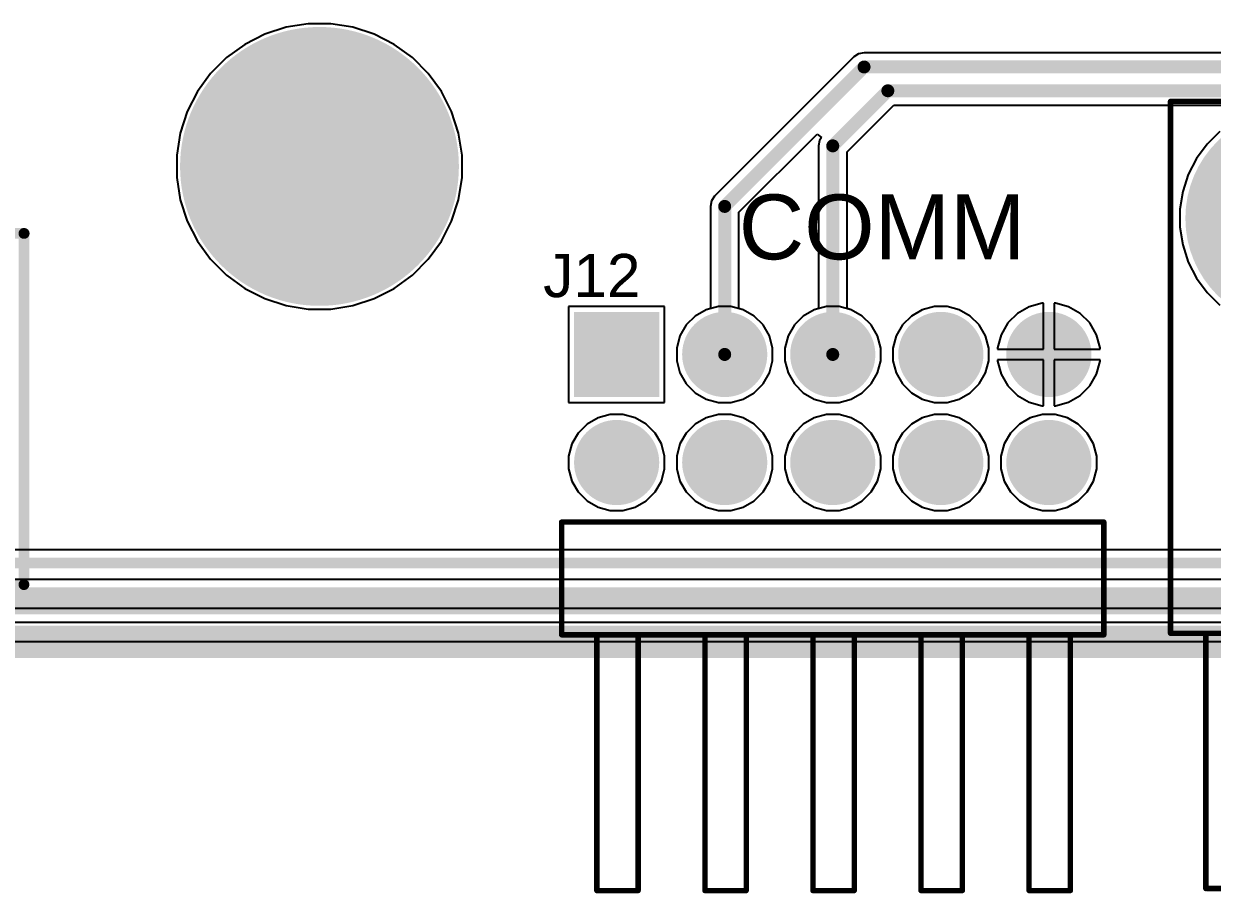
# Model space of a CAD drawing. Header units: millimetres. Extents: x -11 to 156, y -11 to 109.
# Drawn here: x 50.94 to 78.87, y -10.99 to 9.45 of the extents above; entities that cross this region are included whole.
import ezdxf

# ---------------------------------------------------------------- set-up
doc = ezdxf.new("R2010")
doc.units = ezdxf.units.MM
for name, color, linetype in [('BottomLayer', 5, 'Continuous'), ('BottomSolder', 6, 'Continuous'), ('Mechanical2', 216, 'Continuous'), ('MultiLayer', 9, 'Continuous'), ('PadHoleLayer', 156, 'Continuous'), ('TopLayer', 1, 'Continuous'), ('TopOverlay', 2, 'Continuous'), ('TopSolder', 216, 'Continuous')]:
    doc.layers.add(name, color=color, linetype=linetype)
doc.styles.add('Arial', font='', dxfattribs={"height": 0.2})
doc.styles.get('Arial').set_extended_font_data('Arial')

# ---------------------------------------------------------------- blocks, each defined once
blk = doc.blocks.new('HDR_2_5TH_______________78')
at = {"layer": 'BottomLayer'}
blk.add_hatch(color=5, dxfattribs=at).paths.add_polyline_path([(-6.03, 2.22), (-4.13, 2.22), (-4.13, 0.32), (-6.03, 0.32)])
h = blk.add_hatch(color=5, dxfattribs=at)
edge = h.paths.add_edge_path()
edge.add_arc((-2.54, 1.27), 0.95, 0, 360)
h = blk.add_hatch(color=5, dxfattribs=at)
edge = h.paths.add_edge_path()
edge.add_arc((0, 1.27), 0.95, 0, 360)
h = blk.add_hatch(color=5, dxfattribs=at)
edge = h.paths.add_edge_path()
edge.add_arc((2.54, 1.27), 0.95, 0, 360)
h = blk.add_hatch(color=5, dxfattribs=at)
edge = h.paths.add_edge_path()
edge.add_arc((5.08, 1.27), 0.95, 0, 360)
h = blk.add_hatch(color=5, dxfattribs=at)
edge = h.paths.add_edge_path()
edge.add_arc((-5.08, -1.27), 0.95, 0, 360)
h = blk.add_hatch(color=5, dxfattribs=at)
edge = h.paths.add_edge_path()
edge.add_arc((-2.54, -1.27), 0.95, 0, 360)
h = blk.add_hatch(color=5, dxfattribs=at)
edge = h.paths.add_edge_path()
edge.add_arc((0, -1.27), 0.95, 0, 360)
h = blk.add_hatch(color=5, dxfattribs=at)
edge = h.paths.add_edge_path()
edge.add_arc((2.54, -1.27), 0.95, 0, 360)
h = blk.add_hatch(color=5, dxfattribs=at)
edge = h.paths.add_edge_path()
edge.add_arc((5.08, -1.27), 0.95, 0, 360)
at = {"layer": 'BottomSolder'}
blk.add_hatch(color=6, dxfattribs=at).paths.add_polyline_path([(-6.081, 2.271), (-4.079, 2.271), (-4.079, 0.269), (-6.081, 0.269)])
h = blk.add_hatch(color=6, dxfattribs=at)
edge = h.paths.add_edge_path()
edge.add_arc((-2.54, 1.27), 1.001, 0, 360)
h = blk.add_hatch(color=6, dxfattribs=at)
edge = h.paths.add_edge_path()
edge.add_arc((0, 1.27), 1.001, 0, 360)
h = blk.add_hatch(color=6, dxfattribs=at)
edge = h.paths.add_edge_path()
edge.add_arc((2.54, 1.27), 1.001, 0, 360)
h = blk.add_hatch(color=6, dxfattribs=at)
edge = h.paths.add_edge_path()
edge.add_arc((5.08, 1.27), 1.001, 0, 360)
h = blk.add_hatch(color=6, dxfattribs=at)
edge = h.paths.add_edge_path()
edge.add_arc((-5.08, -1.27), 1.001, 0, 360)
h = blk.add_hatch(color=6, dxfattribs=at)
edge = h.paths.add_edge_path()
edge.add_arc((-2.54, -1.27), 1.001, 0, 360)
h = blk.add_hatch(color=6, dxfattribs=at)
edge = h.paths.add_edge_path()
edge.add_arc((0, -1.27), 1.001, 0, 360)
h = blk.add_hatch(color=6, dxfattribs=at)
edge = h.paths.add_edge_path()
edge.add_arc((2.54, -1.27), 1.001, 0, 360)
h = blk.add_hatch(color=6, dxfattribs=at)
edge = h.paths.add_edge_path()
edge.add_arc((5.08, -1.27), 1.001, 0, 360)
at = {"layer": 'MultiLayer'}
blk.add_hatch(color=9, dxfattribs=at).paths.add_polyline_path([(-6.03, 2.22), (-4.13, 2.22), (-4.13, 0.32), (-6.03, 0.32)])
h = blk.add_hatch(color=9, dxfattribs=at)
edge = h.paths.add_edge_path()
edge.add_arc((-2.54, 1.27), 0.95, 0, 360)
h = blk.add_hatch(color=9, dxfattribs=at)
edge = h.paths.add_edge_path()
edge.add_arc((0, 1.27), 0.95, 0, 360)
h = blk.add_hatch(color=9, dxfattribs=at)
edge = h.paths.add_edge_path()
edge.add_arc((2.54, 1.27), 0.95, 0, 360)
h = blk.add_hatch(color=9, dxfattribs=at)
edge = h.paths.add_edge_path()
edge.add_arc((5.08, 1.27), 0.95, 0, 360)
h = blk.add_hatch(color=9, dxfattribs=at)
edge = h.paths.add_edge_path()
edge.add_arc((-5.08, -1.27), 0.95, 0, 360)
h = blk.add_hatch(color=9, dxfattribs=at)
edge = h.paths.add_edge_path()
edge.add_arc((-2.54, -1.27), 0.95, 0, 360)
h = blk.add_hatch(color=9, dxfattribs=at)
edge = h.paths.add_edge_path()
edge.add_arc((0, -1.27), 0.95, 0, 360)
h = blk.add_hatch(color=9, dxfattribs=at)
edge = h.paths.add_edge_path()
edge.add_arc((2.54, -1.27), 0.95, 0, 360)
h = blk.add_hatch(color=9, dxfattribs=at)
edge = h.paths.add_edge_path()
edge.add_arc((5.08, -1.27), 0.95, 0, 360)
at = {"layer": 'PadHoleLayer'}
h = blk.add_hatch(color=156, dxfattribs=at)
edge = h.paths.add_edge_path()
edge.add_arc((-5.08, 1.27), 0.515, 0, 360)
h = blk.add_hatch(color=156, dxfattribs=at)
edge = h.paths.add_edge_path()
edge.add_arc((-2.54, 1.27), 0.515, 0, 360)
h = blk.add_hatch(color=156, dxfattribs=at)
edge = h.paths.add_edge_path()
edge.add_arc((0, 1.27), 0.515, 0, 360)
h = blk.add_hatch(color=156, dxfattribs=at)
edge = h.paths.add_edge_path()
edge.add_arc((2.54, 1.27), 0.515, 0, 360)
h = blk.add_hatch(color=156, dxfattribs=at)
edge = h.paths.add_edge_path()
edge.add_arc((5.08, 1.27), 0.515, 0, 360)
h = blk.add_hatch(color=156, dxfattribs=at)
edge = h.paths.add_edge_path()
edge.add_arc((-5.08, -1.27), 0.515, 0, 360)
h = blk.add_hatch(color=156, dxfattribs=at)
edge = h.paths.add_edge_path()
edge.add_arc((-2.54, -1.27), 0.515, 0, 360)
h = blk.add_hatch(color=156, dxfattribs=at)
edge = h.paths.add_edge_path()
edge.add_arc((0, -1.27), 0.515, 0, 360)
h = blk.add_hatch(color=156, dxfattribs=at)
edge = h.paths.add_edge_path()
edge.add_arc((2.54, -1.27), 0.515, 0, 360)
h = blk.add_hatch(color=156, dxfattribs=at)
edge = h.paths.add_edge_path()
edge.add_arc((5.08, -1.27), 0.515, 0, 360)
at = {"layer": 'TopLayer'}
blk.add_hatch(color=1, dxfattribs=at).paths.add_polyline_path([(-6.03, 2.22), (-4.13, 2.22), (-4.13, 0.32), (-6.03, 0.32)])
h = blk.add_hatch(color=1, dxfattribs=at)
edge = h.paths.add_edge_path()
edge.add_arc((-2.54, 1.27), 0.95, 0, 360)
h = blk.add_hatch(color=1, dxfattribs=at)
edge = h.paths.add_edge_path()
edge.add_arc((0, 1.27), 0.95, 0, 360)
h = blk.add_hatch(color=1, dxfattribs=at)
edge = h.paths.add_edge_path()
edge.add_arc((2.54, 1.27), 0.95, 0, 360)
h = blk.add_hatch(color=1, dxfattribs=at)
edge = h.paths.add_edge_path()
edge.add_arc((5.08, 1.27), 0.95, 0, 360)
h = blk.add_hatch(color=1, dxfattribs=at)
edge = h.paths.add_edge_path()
edge.add_arc((-5.08, -1.27), 0.95, 0, 360)
h = blk.add_hatch(color=1, dxfattribs=at)
edge = h.paths.add_edge_path()
edge.add_arc((-2.54, -1.27), 0.95, 0, 360)
h = blk.add_hatch(color=1, dxfattribs=at)
edge = h.paths.add_edge_path()
edge.add_arc((0, -1.27), 0.95, 0, 360)
h = blk.add_hatch(color=1, dxfattribs=at)
edge = h.paths.add_edge_path()
edge.add_arc((2.54, -1.27), 0.95, 0, 360)
h = blk.add_hatch(color=1, dxfattribs=at)
edge = h.paths.add_edge_path()
edge.add_arc((5.08, -1.27), 0.95, 0, 360)
at = {"layer": 'TopSolder'}
blk.add_hatch(color=216, dxfattribs=at).paths.add_polyline_path([(-6.081, 2.271), (-4.079, 2.271), (-4.079, 0.269), (-6.081, 0.269)])
h = blk.add_hatch(color=216, dxfattribs=at)
edge = h.paths.add_edge_path()
edge.add_arc((-2.54, 1.27), 1.001, 0, 360)
h = blk.add_hatch(color=216, dxfattribs=at)
edge = h.paths.add_edge_path()
edge.add_arc((0, 1.27), 1.001, 0, 360)
h = blk.add_hatch(color=216, dxfattribs=at)
edge = h.paths.add_edge_path()
edge.add_arc((2.54, 1.27), 1.001, 0, 360)
h = blk.add_hatch(color=216, dxfattribs=at)
edge = h.paths.add_edge_path()
edge.add_arc((5.08, 1.27), 1.001, 0, 360)
h = blk.add_hatch(color=216, dxfattribs=at)
edge = h.paths.add_edge_path()
edge.add_arc((-5.08, -1.27), 1.001, 0, 360)
h = blk.add_hatch(color=216, dxfattribs=at)
edge = h.paths.add_edge_path()
edge.add_arc((-2.54, -1.27), 1.001, 0, 360)
h = blk.add_hatch(color=216, dxfattribs=at)
edge = h.paths.add_edge_path()
edge.add_arc((0, -1.27), 1.001, 0, 360)
h = blk.add_hatch(color=216, dxfattribs=at)
edge = h.paths.add_edge_path()
edge.add_arc((2.54, -1.27), 1.001, 0, 360)
h = blk.add_hatch(color=216, dxfattribs=at)
edge = h.paths.add_edge_path()
edge.add_arc((5.08, -1.27), 1.001, 0, 360)
at = {"layer": 'TopOverlay', "const_width": 0.127}
for points in [[(-6.372, -2.67), (6.372, -2.67)], [(-6.372, -2.67), (-6.372, -5.32)], [(6.372, -5.32), (6.372, -2.67)], [(-6.372, -5.32), (6.372, -5.32)], [(-5.545, -11.331), (-5.545, -5.321)], [(-4.574, -11.331), (-4.574, -5.321)], [(-3.005, -11.331), (-3.005, -5.321)], [(-2.034, -11.331), (-2.034, -5.321)], [(-0.465, -11.331), (-0.465, -5.321)], [(0.506, -11.331), (0.506, -5.321)], [(2.075, -11.331), (2.075, -5.321)], [(3.046, -11.331), (3.046, -5.321)], [(4.615, -11.331), (4.615, -5.321)], [(5.586, -11.331), (5.586, -5.321)], [(-5.545, -11.331), (-4.574, -11.331)], [(-3.005, -11.331), (-2.034, -11.331)], [(-0.465, -11.331), (0.506, -11.331)], [(2.075, -11.331), (3.046, -11.331)], [(4.615, -11.331), (5.586, -11.331)]]:
    blk.add_lwpolyline(points, dxfattribs=at)
at = {"layer": 'TopOverlay', "const_width": 0.0635}
for points in [[(-6.404, -2.67, 1), (-6.341, -2.67, 1)], [(-6.404, -2.67, 1), (-6.341, -2.67, 1)], [(6.341, -2.67, 1), (6.404, -2.67, 1)], [(6.341, -2.67, 1), (6.404, -2.67, 1)], [(-6.404, -5.32, 1), (-6.34, -5.32, 1)], [(-6.404, -5.32, 1), (-6.34, -5.32, 1)], [(-5.577, -5.321, 1), (-5.513, -5.321, 1)], [(-4.606, -5.321, 1), (-4.543, -5.321, 1)], [(-3.037, -5.321, 1), (-2.973, -5.321, 1)], [(-2.066, -5.321, 1), (-2.003, -5.321, 1)], [(-0.497, -5.321, 1), (-0.433, -5.321, 1)], [(0.474, -5.321, 1), (0.537, -5.321, 1)], [(2.043, -5.321, 1), (2.107, -5.321, 1)], [(3.014, -5.321, 1), (3.077, -5.321, 1)], [(4.583, -5.321, 1), (4.647, -5.321, 1)], [(5.554, -5.321, 1), (5.617, -5.321, 1)], [(6.34, -5.32, 1), (6.404, -5.32, 1)], [(6.34, -5.32, 1), (6.404, -5.32, 1)], [(-5.577, -11.331, 1), (-5.513, -11.331, 1)], [(-5.577, -11.331, 1), (-5.513, -11.331, 1)], [(-4.606, -11.331, 1), (-4.543, -11.331, 1)], [(-4.606, -11.331, 1), (-4.543, -11.331, 1)], [(-3.037, -11.331, 1), (-2.973, -11.331, 1)], [(-3.037, -11.331, 1), (-2.973, -11.331, 1)], [(-2.066, -11.331, 1), (-2.003, -11.331, 1)], [(-2.066, -11.331, 1), (-2.003, -11.331, 1)], [(-0.497, -11.331, 1), (-0.433, -11.331, 1)], [(-0.497, -11.331, 1), (-0.433, -11.331, 1)], [(0.474, -11.331, 1), (0.537, -11.331, 1)], [(0.474, -11.331, 1), (0.537, -11.331, 1)], [(2.043, -11.331, 1), (2.107, -11.331, 1)], [(2.043, -11.331, 1), (2.107, -11.331, 1)], [(3.014, -11.331, 1), (3.077, -11.331, 1)], [(3.014, -11.331, 1), (3.077, -11.331, 1)], [(4.583, -11.331, 1), (4.647, -11.331, 1)], [(4.583, -11.331, 1), (4.647, -11.331, 1)], [(5.554, -11.331, 1), (5.617, -11.331, 1)], [(5.554, -11.331, 1), (5.617, -11.331, 1)]]:
    blk.add_lwpolyline(points, format="xyb", close=True, dxfattribs=at)
blk = doc.blocks.new('D_DMR009PF_D002_79')
at = {"layer": 'BottomLayer'}
h = blk.add_hatch(color=5, dxfattribs=at)
edge = h.paths.add_edge_path()
edge.add_arc((12.5, 0), 2.5, 0, 360)
at = {"layer": 'BottomSolder'}
h = blk.add_hatch(color=6, dxfattribs=at)
edge = h.paths.add_edge_path()
edge.add_arc((12.5, 0), 2.551, 0, 360)
at = {"layer": 'MultiLayer'}
h = blk.add_hatch(color=9, dxfattribs=at)
edge = h.paths.add_edge_path()
edge.add_arc((12.5, 0), 2.5, 0, 360)
at = {"layer": 'TopLayer'}
h = blk.add_hatch(color=1, dxfattribs=at)
edge = h.paths.add_edge_path()
edge.add_arc((12.5, 0), 2.5, 0, 360)
at = {"layer": 'TopSolder'}
h = blk.add_hatch(color=216, dxfattribs=at)
edge = h.paths.add_edge_path()
edge.add_arc((12.5, 0), 2.551, 0, 360)
at = {"layer": 'TopOverlay', "const_width": 0.127}
for points in [[(14.54, 15.754), (10.43, 15.754)], [(14.57, 15.754), (14.57, 9.754)], [(15.4, 9.754), (-15.4, 9.754)], [(15.4, 9.754), (15.4, -2.746)], [(15.4, -2.746), (-15.4, -2.746)]]:
    blk.add_lwpolyline(points, dxfattribs=at)
at = {"layer": 'TopOverlay', "const_width": 0.0635}
for points in [[(14.508, 15.754, 1), (14.572, 15.754, 1)], [(14.538, 15.754, 1), (14.602, 15.754, 1)], [(14.538, 9.754, 1), (14.602, 9.754, 1)], [(15.368, 9.754, 1), (15.432, 9.754, 1)], [(15.368, 9.754, 1), (15.432, 9.754, 1)], [(15.368, -2.746, 1), (15.432, -2.746, 1)], [(15.368, -2.746, 1), (15.432, -2.746, 1)]]:
    blk.add_lwpolyline(points, format="xyb", close=True, dxfattribs=at)
blk = doc.blocks.new('2_54_2_7P_84')
at = {"layer": 'TopOverlay', "const_width": 0.254}
for points in [[(-18.504, 4.14), (18.51, 4.14)], [(18.504, -4.115), (18.504, 4.14)], [(-18.504, -4.115), (18.504, -4.115)]]:
    blk.add_lwpolyline(points, dxfattribs=at)
at = {"layer": 'TopOverlay', "const_width": 0.127}
for points in [[(18.44, 4.14, 1), (18.567, 4.14, 1)], [(18.446, 4.14, 1), (18.573, 4.14, 1)], [(18.44, -4.115, 1), (18.567, -4.115, 1)], [(18.44, -4.115, 1), (18.567, -4.115, 1)]]:
    blk.add_lwpolyline(points, format="xyb", close=True, dxfattribs=at)

msp = doc.modelspace()

# ---------------------------------------------------------------- hatches: boundary and pattern name
at = {"layer": 'BottomLayer'}
h = msp.add_hatch(color=5, dxfattribs=at)
edge = h.paths.add_edge_path()
edge.add_arc((57.887, 6.096), 3.175, 0, 360)
at = {"layer": 'BottomSolder'}
h = msp.add_hatch(color=6, dxfattribs=at)
edge = h.paths.add_edge_path()
edge.add_arc((57.887, 6.096), 3.277, 0, 360)
at = {"layer": 'MultiLayer'}
h = msp.add_hatch(color=9, dxfattribs=at)
edge = h.paths.add_edge_path()
edge.add_arc((57.887, 6.096), 3.175, 0, 360)
at = {"layer": 'PadHoleLayer'}
h = msp.add_hatch(color=156, dxfattribs=at)
edge = h.paths.add_edge_path()
edge.add_arc((57.887, 6.096), 1.587, 0, 360)
at = {"layer": 'TopLayer'}
h = msp.add_hatch(color=1, dxfattribs=at)
edge = h.paths.add_edge_path()
edge.add_arc((57.887, 6.096), 3.175, 0, 360)
at = {"layer": 'TopSolder'}
h = msp.add_hatch(color=216, dxfattribs=at)
edge = h.paths.add_edge_path()
edge.add_arc((57.887, 6.096), 3.277, 0, 360)

# ---------------------------------------------------------------- linework, layer by layer
at = {"layer": 'BottomLayer'}
for p, q in [((57.101, 9.366), (56.6, 9.203)), ((57.623, 9.449), (57.101, 9.366)), ((58.15, 9.449), (57.623, 9.449)), ((58.672, 9.366), (58.15, 9.449)), ((59.174, 9.203), (58.672, 9.366)), ((56.129, 8.964), (55.702, 8.653)), ((56.6, 9.203), (56.129, 8.964)), ((59.644, 8.964), (59.174, 9.203)), ((60.071, 8.653), (59.644, 8.964)), ((55.702, 8.653), (55.329, 8.28)), ((60.444, 8.28), (60.071, 8.653)), ((55.329, 8.28), (55.019, 7.853)), ((60.754, 7.853), (60.444, 8.28)), ((55.019, 7.853), (54.779, 7.383)), ((60.994, 7.383), (60.754, 7.853)), ((54.779, 7.383), (54.616, 6.881)), ((61.157, 6.881), (60.994, 7.383)), ((54.616, 6.881), (54.534, 6.36)), ((61.239, 6.36), (61.157, 6.881)), ((79.047, 6.919), (78.749, 6.621)), ((78.749, 6.621), (78.501, 6.28)), ((54.534, 6.36), (54.534, 5.832)), ((61.239, 5.832), (61.239, 6.36)), ((78.501, 6.28), (78.309, 5.905)), ((78.309, 5.905), (78.179, 5.504)), ((54.534, 5.832), (54.616, 5.311)), ((61.157, 5.311), (61.239, 5.832)), ((54.616, 5.311), (54.779, 4.809)), ((60.994, 4.809), (61.157, 5.311)), ((78.179, 5.504), (78.113, 5.088)), ((78.113, 5.088), (78.113, 4.666)), ((54.779, 4.809), (55.019, 4.339)), ((60.754, 4.339), (60.994, 4.809)), ((78.113, 4.666), (78.179, 4.25)), ((55.019, 4.339), (55.329, 3.912)), ((60.444, 3.912), (60.754, 4.339)), ((78.179, 4.25), (78.309, 3.849)), ((55.329, 3.912), (55.702, 3.539)), ((60.071, 3.539), (60.444, 3.912)), ((78.309, 3.849), (78.501, 3.473)), ((55.702, 3.539), (56.129, 3.228)), ((59.644, 3.228), (60.071, 3.539)), ((78.501, 3.473), (78.749, 3.132)), ((56.129, 3.228), (56.6, 2.989)), ((59.174, 2.989), (59.644, 3.228)), ((78.749, 3.132), (79.047, 2.834)), ((56.6, 2.989), (57.101, 2.826)), ((57.101, 2.826), (57.623, 2.743)), ((58.15, 2.743), (58.672, 2.826)), ((58.672, 2.826), (59.174, 2.989)), ((65.999, 2.804), (63.744, 2.804)), ((63.744, 2.804), (63.744, 0.549)), ((65.999, 0.549), (65.999, 2.804)), ((67.263, 2.804), (66.976, 2.727)), ((67.56, 2.804), (67.263, 2.804)), ((67.847, 2.727), (67.56, 2.804)), ((69.803, 2.804), (69.516, 2.727)), ((70.1, 2.804), (69.803, 2.804)), ((70.387, 2.727), (70.1, 2.804)), ((72.343, 2.804), (72.056, 2.727)), ((72.64, 2.804), (72.343, 2.804)), ((72.927, 2.727), (72.64, 2.804)), ((74.567, 2.798), (74.292, 2.64)), ((74.873, 2.88), (74.567, 2.798)), ((74.905, 2.88), (74.873, 2.88)), ((74.905, 1.803), (74.905, 2.88)), ((75.19, 2.88), (75.159, 2.88)), ((75.159, 2.88), (75.159, 1.803)), ((75.496, 2.798), (75.19, 2.88)), ((75.771, 2.64), (75.496, 2.798)), ((57.623, 2.743), (58.15, 2.743)), ((66.719, 2.579), (66.509, 2.369)), ((66.976, 2.727), (66.719, 2.579)), ((68.104, 2.579), (67.847, 2.727)), ((68.314, 2.369), (68.104, 2.579)), ((69.259, 2.579), (69.049, 2.369)), ((69.516, 2.727), (69.259, 2.579)), ((70.644, 2.579), (70.387, 2.727)), ((70.854, 2.369), (70.644, 2.579)), ((71.799, 2.579), (71.589, 2.369)), ((72.056, 2.727), (71.799, 2.579)), ((73.184, 2.579), (72.927, 2.727)), ((73.394, 2.369), (73.184, 2.579)), ((74.292, 2.64), (74.068, 2.416)), ((75.995, 2.416), (75.771, 2.64)), ((66.509, 2.369), (66.361, 2.112)), ((68.463, 2.112), (68.314, 2.369)), ((69.049, 2.369), (68.901, 2.112)), ((71.003, 2.112), (70.854, 2.369)), ((71.589, 2.369), (71.441, 2.112)), ((73.543, 2.112), (73.394, 2.369)), ((74.068, 2.416), (73.91, 2.141)), ((76.154, 2.141), (75.995, 2.416)), ((66.361, 2.112), (66.284, 1.825)), ((68.539, 1.825), (68.463, 2.112)), ((68.901, 2.112), (68.824, 1.825)), ((71.079, 1.825), (71.003, 2.112)), ((71.441, 2.112), (71.364, 1.825)), ((73.619, 1.825), (73.543, 2.112)), ((73.91, 2.141), (73.828, 1.835)), ((76.236, 1.835), (76.154, 2.141)), ((66.284, 1.825), (66.284, 1.528)), ((68.539, 1.528), (68.539, 1.825)), ((68.824, 1.825), (68.824, 1.528)), ((71.079, 1.528), (71.079, 1.825)), ((71.364, 1.825), (71.364, 1.528)), ((73.619, 1.528), (73.619, 1.825)), ((73.828, 1.835), (73.828, 1.803)), ((73.828, 1.803), (74.905, 1.803)), ((75.159, 1.803), (76.236, 1.803)), ((76.236, 1.803), (76.236, 1.835)), ((66.284, 1.528), (66.361, 1.241)), ((68.463, 1.241), (68.539, 1.528)), ((68.824, 1.528), (68.901, 1.241)), ((71.003, 1.241), (71.079, 1.528)), ((71.364, 1.528), (71.441, 1.241)), ((73.543, 1.241), (73.619, 1.528)), ((74.905, 1.549), (73.828, 1.549)), ((73.828, 1.549), (73.828, 1.518)), ((73.828, 1.518), (73.91, 1.212)), ((74.905, 0.472), (74.905, 1.549)), ((76.236, 1.549), (75.159, 1.549)), ((75.159, 1.549), (75.159, 0.472)), ((76.154, 1.212), (76.236, 1.518)), ((76.236, 1.518), (76.236, 1.549)), ((66.361, 1.241), (66.509, 0.984)), ((68.314, 0.984), (68.463, 1.241)), ((68.901, 1.241), (69.049, 0.984)), ((70.854, 0.984), (71.003, 1.241)), ((71.441, 1.241), (71.589, 0.984)), ((73.394, 0.984), (73.543, 1.241)), ((73.91, 1.212), (74.068, 0.937)), ((75.995, 0.937), (76.154, 1.212)), ((66.509, 0.984), (66.719, 0.774)), ((68.104, 0.774), (68.314, 0.984)), ((69.049, 0.984), (69.259, 0.774)), ((70.644, 0.774), (70.854, 0.984)), ((71.589, 0.984), (71.799, 0.774)), ((73.184, 0.774), (73.394, 0.984)), ((74.068, 0.937), (74.292, 0.713)), ((75.771, 0.713), (75.995, 0.937)), ((66.719, 0.774), (66.976, 0.625)), ((66.976, 0.625), (67.263, 0.549)), ((67.56, 0.549), (67.847, 0.625)), ((67.847, 0.625), (68.104, 0.774)), ((69.259, 0.774), (69.516, 0.625)), ((69.516, 0.625), (69.803, 0.549)), ((70.1, 0.549), (70.387, 0.625)), ((70.387, 0.625), (70.644, 0.774)), ((71.799, 0.774), (72.056, 0.625)), ((72.056, 0.625), (72.343, 0.549)), ((72.64, 0.549), (72.927, 0.625)), ((72.927, 0.625), (73.184, 0.774)), ((74.292, 0.713), (74.567, 0.554)), ((75.496, 0.554), (75.771, 0.713)), ((63.744, 0.549), (65.999, 0.549)), ((67.263, 0.549), (67.56, 0.549)), ((69.803, 0.549), (70.1, 0.549)), ((72.343, 0.549), (72.64, 0.549)), ((74.567, 0.554), (74.873, 0.472)), ((74.873, 0.472), (74.905, 0.472)), ((75.159, 0.472), (75.19, 0.472)), ((75.19, 0.472), (75.496, 0.554)), ((64.179, 0.039), (63.969, -0.171)), ((64.436, 0.187), (64.179, 0.039)), ((64.723, 0.264), (64.436, 0.187)), ((65.02, 0.264), (64.723, 0.264)), ((65.307, 0.187), (65.02, 0.264)), ((65.564, 0.039), (65.307, 0.187)), ((65.774, -0.171), (65.564, 0.039)), ((66.719, 0.039), (66.509, -0.171)), ((66.976, 0.187), (66.719, 0.039)), ((67.263, 0.264), (66.976, 0.187)), ((67.56, 0.264), (67.263, 0.264)), ((67.847, 0.187), (67.56, 0.264)), ((68.104, 0.039), (67.847, 0.187)), ((68.314, -0.171), (68.104, 0.039)), ((69.259, 0.039), (69.049, -0.171)), ((69.516, 0.187), (69.259, 0.039)), ((69.803, 0.264), (69.516, 0.187)), ((70.1, 0.264), (69.803, 0.264)), ((70.387, 0.187), (70.1, 0.264)), ((70.644, 0.039), (70.387, 0.187)), ((70.854, -0.171), (70.644, 0.039)), ((71.799, 0.039), (71.589, -0.171)), ((72.056, 0.187), (71.799, 0.039)), ((72.343, 0.264), (72.056, 0.187)), ((72.64, 0.264), (72.343, 0.264)), ((72.927, 0.187), (72.64, 0.264)), ((73.184, 0.039), (72.927, 0.187)), ((73.394, -0.171), (73.184, 0.039)), ((74.339, 0.039), (74.129, -0.171)), ((74.596, 0.187), (74.339, 0.039)), ((74.883, 0.264), (74.596, 0.187)), ((75.18, 0.264), (74.883, 0.264)), ((75.467, 0.187), (75.18, 0.264)), ((75.724, 0.039), (75.467, 0.187)), ((75.934, -0.171), (75.724, 0.039)), ((63.969, -0.171), (63.821, -0.428)), ((65.923, -0.428), (65.774, -0.171)), ((66.509, -0.171), (66.361, -0.428)), ((68.463, -0.428), (68.314, -0.171)), ((69.049, -0.171), (68.901, -0.428)), ((71.003, -0.428), (70.854, -0.171)), ((71.589, -0.171), (71.441, -0.428)), ((73.543, -0.428), (73.394, -0.171)), ((74.129, -0.171), (73.981, -0.428)), ((76.083, -0.428), (75.934, -0.171)), ((63.821, -0.428), (63.744, -0.715)), ((65.999, -0.715), (65.923, -0.428)), ((66.361, -0.428), (66.284, -0.715)), ((68.539, -0.715), (68.463, -0.428)), ((68.901, -0.428), (68.824, -0.715)), ((71.079, -0.715), (71.003, -0.428)), ((71.441, -0.428), (71.364, -0.715)), ((73.619, -0.715), (73.543, -0.428)), ((73.981, -0.428), (73.904, -0.715)), ((76.159, -0.715), (76.083, -0.428)), ((63.744, -0.715), (63.744, -1.012)), ((65.999, -1.012), (65.999, -0.715)), ((66.284, -0.715), (66.284, -1.012)), ((68.539, -1.012), (68.539, -0.715)), ((68.824, -0.715), (68.824, -1.012)), ((71.079, -1.012), (71.079, -0.715)), ((71.364, -0.715), (71.364, -1.012)), ((73.619, -1.012), (73.619, -0.715)), ((73.904, -0.715), (73.904, -1.012)), ((76.159, -1.012), (76.159, -0.715)), ((63.744, -1.012), (63.821, -1.299)), ((65.923, -1.299), (65.999, -1.012)), ((66.284, -1.012), (66.361, -1.299)), ((68.463, -1.299), (68.539, -1.012)), ((68.824, -1.012), (68.901, -1.299)), ((71.003, -1.299), (71.079, -1.012)), ((71.364, -1.012), (71.441, -1.299)), ((73.543, -1.299), (73.619, -1.012)), ((73.904, -1.012), (73.981, -1.299)), ((76.083, -1.299), (76.159, -1.012)), ((63.821, -1.299), (63.969, -1.556)), ((65.774, -1.556), (65.923, -1.299)), ((66.361, -1.299), (66.509, -1.556)), ((68.314, -1.556), (68.463, -1.299)), ((68.901, -1.299), (69.049, -1.556)), ((70.854, -1.556), (71.003, -1.299)), ((71.441, -1.299), (71.589, -1.556)), ((73.394, -1.556), (73.543, -1.299)), ((73.981, -1.299), (74.129, -1.556)), ((75.934, -1.556), (76.083, -1.299)), ((63.969, -1.556), (64.179, -1.766)), ((65.564, -1.766), (65.774, -1.556)), ((66.509, -1.556), (66.719, -1.766)), ((68.104, -1.766), (68.314, -1.556)), ((69.049, -1.556), (69.259, -1.766)), ((70.644, -1.766), (70.854, -1.556)), ((71.589, -1.556), (71.799, -1.766)), ((73.184, -1.766), (73.394, -1.556)), ((74.129, -1.556), (74.339, -1.766)), ((75.724, -1.766), (75.934, -1.556)), ((64.179, -1.766), (64.436, -1.915)), ((64.436, -1.915), (64.723, -1.991)), ((65.02, -1.991), (65.307, -1.915)), ((65.307, -1.915), (65.564, -1.766)), ((66.719, -1.766), (66.976, -1.915)), ((66.976, -1.915), (67.263, -1.991)), ((67.56, -1.991), (67.847, -1.915)), ((67.847, -1.915), (68.104, -1.766)), ((69.259, -1.766), (69.516, -1.915)), ((69.516, -1.915), (69.803, -1.991)), ((70.1, -1.991), (70.387, -1.915)), ((70.387, -1.915), (70.644, -1.766)), ((71.799, -1.766), (72.056, -1.915)), ((72.056, -1.915), (72.343, -1.991)), ((72.64, -1.991), (72.927, -1.915)), ((72.927, -1.915), (73.184, -1.766)), ((74.339, -1.766), (74.596, -1.915)), ((74.596, -1.915), (74.883, -1.991)), ((75.18, -1.991), (75.467, -1.915)), ((75.467, -1.915), (75.724, -1.766)), ((64.723, -1.991), (65.02, -1.991)), ((67.263, -1.991), (67.56, -1.991)), ((69.803, -1.991), (70.1, -1.991)), ((72.343, -1.991), (72.64, -1.991)), ((74.883, -1.991), (75.18, -1.991)), ((102.843, -2.915), (35.511, -2.915)), ((33.882, -4.286), (124.269, -4.286)), ((155.575, -5.08), (-3.226, -5.08))]:
    msp.add_line(p, q, dxfattribs=at)
for points, const_width in [([(35.382, -3.226), (102.972, -3.226)], 0.254), ([(33.882, -3.95), (124.269, -3.95)], 0.305)]:
    msp.add_lwpolyline(points, dxfattribs=dict(at, const_width=const_width))
at = {"layer": 'Mechanical2', "const_width": 0.762}
msp.add_lwpolyline([(-3.226, -5.08), (155.575, -5.08)], dxfattribs=at)
at = {"layer": 'TopLayer'}
for p, q in [((57.101, 9.366), (56.6, 9.203)), ((57.623, 9.449), (57.101, 9.366)), ((58.15, 9.449), (57.623, 9.449)), ((58.672, 9.366), (58.15, 9.449)), ((59.174, 9.203), (58.672, 9.366)), ((56.129, 8.964), (55.702, 8.653)), ((56.6, 9.203), (56.129, 8.964)), ((59.644, 8.964), (59.174, 9.203)), ((60.071, 8.653), (59.644, 8.964)), ((70.45, 8.671), (67.174, 5.394)), ((70.559, 8.744), (70.45, 8.671)), ((70.688, 8.769), (70.559, 8.744)), ((93.915, 8.769), (70.688, 8.769)), ((55.702, 8.653), (55.329, 8.28)), ((60.444, 8.28), (60.071, 8.653)), ((55.329, 8.28), (55.019, 7.853)), ((60.754, 7.853), (60.444, 8.28)), ((55.019, 7.853), (54.779, 7.383)), ((60.994, 7.383), (60.754, 7.853)), ((54.779, 7.383), (54.616, 6.881)), ((61.157, 6.881), (60.994, 7.383)), ((70.288, 6.439), (71.386, 7.537)), ((71.386, 7.537), (79.903, 7.537)), ((54.616, 6.881), (54.534, 6.36)), ((61.239, 6.36), (61.157, 6.881)), ((67.748, 5.017), (69.586, 6.855)), ((69.586, 6.855), (69.685, 6.774)), ((69.641, 6.707), (69.615, 6.579)), ((69.685, 6.774), (69.641, 6.707)), ((79.047, 6.919), (78.749, 6.621)), ((69.615, 6.579), (69.615, 2.754)), ((70.288, 2.754), (70.288, 6.439)), ((78.749, 6.621), (78.501, 6.28)), ((54.534, 6.36), (54.534, 5.832)), ((61.239, 5.832), (61.239, 6.36)), ((78.501, 6.28), (78.309, 5.905)), ((78.309, 5.905), (78.179, 5.504)), ((54.534, 5.832), (54.616, 5.311)), ((61.157, 5.311), (61.239, 5.832)), ((54.616, 5.311), (54.779, 4.809)), ((60.994, 4.809), (61.157, 5.311)), ((67.174, 5.394), (67.101, 5.285)), ((78.179, 5.504), (78.113, 5.088)), ((67.101, 5.285), (67.075, 5.156)), ((67.075, 5.156), (67.075, 2.754)), ((78.113, 5.088), (78.113, 4.666)), ((54.779, 4.809), (55.019, 4.339)), ((60.754, 4.339), (60.994, 4.809)), ((67.748, 2.754), (67.748, 5.017)), ((78.113, 4.666), (78.179, 4.25)), ((55.019, 4.339), (55.329, 3.912)), ((60.444, 3.912), (60.754, 4.339)), ((78.179, 4.25), (78.309, 3.849)), ((55.329, 3.912), (55.702, 3.539)), ((60.071, 3.539), (60.444, 3.912)), ((78.309, 3.849), (78.501, 3.473)), ((55.702, 3.539), (56.129, 3.228)), ((59.644, 3.228), (60.071, 3.539)), ((78.501, 3.473), (78.749, 3.132)), ((56.129, 3.228), (56.6, 2.989)), ((59.174, 2.989), (59.644, 3.228)), ((78.749, 3.132), (79.047, 2.834)), ((56.6, 2.989), (57.101, 2.826)), ((57.101, 2.826), (57.623, 2.743)), ((58.15, 2.743), (58.672, 2.826)), ((58.672, 2.826), (59.174, 2.989)), ((65.999, 2.804), (63.744, 2.804)), ((63.744, 2.804), (63.744, 0.549)), ((65.999, 0.549), (65.999, 2.804)), ((72.343, 2.804), (72.056, 2.727)), ((72.64, 2.804), (72.343, 2.804)), ((72.927, 2.727), (72.64, 2.804)), ((74.567, 2.798), (74.292, 2.64)), ((74.873, 2.88), (74.567, 2.798)), ((74.905, 2.88), (74.873, 2.88)), ((74.905, 1.803), (74.905, 2.88)), ((75.19, 2.88), (75.159, 2.88)), ((75.159, 2.88), (75.159, 1.803)), ((75.496, 2.798), (75.19, 2.88)), ((75.771, 2.64), (75.496, 2.798)), ((57.623, 2.743), (58.15, 2.743)), ((66.719, 2.579), (66.509, 2.369)), ((66.976, 2.727), (66.719, 2.579)), ((67.075, 2.754), (66.976, 2.727)), ((67.847, 2.727), (67.748, 2.754)), ((68.104, 2.579), (67.847, 2.727)), ((68.314, 2.369), (68.104, 2.579)), ((69.259, 2.579), (69.049, 2.369)), ((69.516, 2.727), (69.259, 2.579)), ((69.615, 2.754), (69.516, 2.727)), ((70.387, 2.727), (70.288, 2.754)), ((70.644, 2.579), (70.387, 2.727)), ((70.854, 2.369), (70.644, 2.579)), ((71.799, 2.579), (71.589, 2.369)), ((72.056, 2.727), (71.799, 2.579)), ((73.184, 2.579), (72.927, 2.727)), ((73.394, 2.369), (73.184, 2.579)), ((74.292, 2.64), (74.068, 2.416)), ((75.995, 2.416), (75.771, 2.64)), ((66.509, 2.369), (66.361, 2.112)), ((68.463, 2.112), (68.314, 2.369)), ((69.049, 2.369), (68.901, 2.112)), ((71.003, 2.112), (70.854, 2.369)), ((71.589, 2.369), (71.441, 2.112)), ((73.543, 2.112), (73.394, 2.369)), ((74.068, 2.416), (73.91, 2.141)), ((76.154, 2.141), (75.995, 2.416)), ((66.361, 2.112), (66.284, 1.825)), ((68.539, 1.825), (68.463, 2.112)), ((68.901, 2.112), (68.824, 1.825)), ((71.079, 1.825), (71.003, 2.112)), ((71.441, 2.112), (71.364, 1.825)), ((73.619, 1.825), (73.543, 2.112)), ((73.91, 2.141), (73.828, 1.835)), ((76.236, 1.835), (76.154, 2.141)), ((66.284, 1.825), (66.284, 1.528)), ((68.539, 1.528), (68.539, 1.825)), ((68.824, 1.825), (68.824, 1.528)), ((71.079, 1.528), (71.079, 1.825)), ((71.364, 1.825), (71.364, 1.528)), ((73.619, 1.528), (73.619, 1.825)), ((73.828, 1.835), (73.828, 1.803)), ((73.828, 1.803), (74.905, 1.803)), ((75.159, 1.803), (76.236, 1.803)), ((76.236, 1.803), (76.236, 1.835)), ((66.284, 1.528), (66.361, 1.241)), ((68.463, 1.241), (68.539, 1.528)), ((68.824, 1.528), (68.901, 1.241)), ((71.003, 1.241), (71.079, 1.528)), ((71.364, 1.528), (71.441, 1.241)), ((73.543, 1.241), (73.619, 1.528)), ((74.905, 1.549), (73.828, 1.549)), ((73.828, 1.549), (73.828, 1.518)), ((73.828, 1.518), (73.91, 1.212)), ((74.905, 0.472), (74.905, 1.549)), ((76.236, 1.549), (75.159, 1.549)), ((75.159, 1.549), (75.159, 0.472)), ((76.154, 1.212), (76.236, 1.518)), ((76.236, 1.518), (76.236, 1.549)), ((66.361, 1.241), (66.509, 0.984)), ((68.314, 0.984), (68.463, 1.241)), ((68.901, 1.241), (69.049, 0.984)), ((70.854, 0.984), (71.003, 1.241)), ((71.441, 1.241), (71.589, 0.984)), ((73.394, 0.984), (73.543, 1.241)), ((73.91, 1.212), (74.068, 0.937)), ((75.995, 0.937), (76.154, 1.212)), ((66.509, 0.984), (66.719, 0.774)), ((68.104, 0.774), (68.314, 0.984)), ((69.049, 0.984), (69.259, 0.774)), ((70.644, 0.774), (70.854, 0.984)), ((71.589, 0.984), (71.799, 0.774)), ((73.184, 0.774), (73.394, 0.984)), ((74.068, 0.937), (74.292, 0.713)), ((75.771, 0.713), (75.995, 0.937)), ((66.719, 0.774), (66.976, 0.625)), ((66.976, 0.625), (67.263, 0.549)), ((67.56, 0.549), (67.847, 0.625)), ((67.847, 0.625), (68.104, 0.774)), ((69.259, 0.774), (69.516, 0.625)), ((69.516, 0.625), (69.803, 0.549)), ((70.1, 0.549), (70.387, 0.625)), ((70.387, 0.625), (70.644, 0.774)), ((71.799, 0.774), (72.056, 0.625)), ((72.056, 0.625), (72.343, 0.549)), ((72.64, 0.549), (72.927, 0.625)), ((72.927, 0.625), (73.184, 0.774)), ((74.292, 0.713), (74.567, 0.554)), ((75.496, 0.554), (75.771, 0.713)), ((63.744, 0.549), (65.999, 0.549)), ((67.263, 0.549), (67.56, 0.549)), ((69.803, 0.549), (70.1, 0.549)), ((72.343, 0.549), (72.64, 0.549)), ((74.567, 0.554), (74.873, 0.472)), ((74.873, 0.472), (74.905, 0.472)), ((75.159, 0.472), (75.19, 0.472)), ((75.19, 0.472), (75.496, 0.554)), ((64.179, 0.039), (63.969, -0.171)), ((64.436, 0.187), (64.179, 0.039)), ((64.723, 0.264), (64.436, 0.187)), ((65.02, 0.264), (64.723, 0.264)), ((65.307, 0.187), (65.02, 0.264)), ((65.564, 0.039), (65.307, 0.187)), ((65.774, -0.171), (65.564, 0.039)), ((66.719, 0.039), (66.509, -0.171)), ((66.976, 0.187), (66.719, 0.039)), ((67.263, 0.264), (66.976, 0.187)), ((67.56, 0.264), (67.263, 0.264)), ((67.847, 0.187), (67.56, 0.264)), ((68.104, 0.039), (67.847, 0.187)), ((68.314, -0.171), (68.104, 0.039)), ((69.259, 0.039), (69.049, -0.171)), ((69.516, 0.187), (69.259, 0.039)), ((69.803, 0.264), (69.516, 0.187)), ((70.1, 0.264), (69.803, 0.264)), ((70.387, 0.187), (70.1, 0.264)), ((70.644, 0.039), (70.387, 0.187)), ((70.854, -0.171), (70.644, 0.039)), ((71.799, 0.039), (71.589, -0.171)), ((72.056, 0.187), (71.799, 0.039)), ((72.343, 0.264), (72.056, 0.187)), ((72.64, 0.264), (72.343, 0.264)), ((72.927, 0.187), (72.64, 0.264)), ((73.184, 0.039), (72.927, 0.187)), ((73.394, -0.171), (73.184, 0.039)), ((74.339, 0.039), (74.129, -0.171)), ((74.596, 0.187), (74.339, 0.039)), ((74.883, 0.264), (74.596, 0.187)), ((75.18, 0.264), (74.883, 0.264)), ((75.467, 0.187), (75.18, 0.264)), ((75.724, 0.039), (75.467, 0.187)), ((75.934, -0.171), (75.724, 0.039)), ((63.969, -0.171), (63.821, -0.428)), ((65.923, -0.428), (65.774, -0.171)), ((66.509, -0.171), (66.361, -0.428)), ((68.463, -0.428), (68.314, -0.171)), ((69.049, -0.171), (68.901, -0.428)), ((71.003, -0.428), (70.854, -0.171)), ((71.589, -0.171), (71.441, -0.428)), ((73.543, -0.428), (73.394, -0.171)), ((74.129, -0.171), (73.981, -0.428)), ((76.083, -0.428), (75.934, -0.171)), ((63.821, -0.428), (63.744, -0.715)), ((65.999, -0.715), (65.923, -0.428)), ((66.361, -0.428), (66.284, -0.715)), ((68.539, -0.715), (68.463, -0.428)), ((68.901, -0.428), (68.824, -0.715)), ((71.079, -0.715), (71.003, -0.428)), ((71.441, -0.428), (71.364, -0.715)), ((73.619, -0.715), (73.543, -0.428)), ((73.981, -0.428), (73.904, -0.715)), ((76.159, -0.715), (76.083, -0.428)), ((63.744, -0.715), (63.744, -1.012)), ((65.999, -1.012), (65.999, -0.715)), ((66.284, -0.715), (66.284, -1.012)), ((68.539, -1.012), (68.539, -0.715)), ((68.824, -0.715), (68.824, -1.012)), ((71.079, -1.012), (71.079, -0.715)), ((71.364, -0.715), (71.364, -1.012)), ((73.619, -1.012), (73.619, -0.715)), ((73.904, -0.715), (73.904, -1.012)), ((76.159, -1.012), (76.159, -0.715)), ((63.744, -1.012), (63.821, -1.299)), ((65.923, -1.299), (65.999, -1.012)), ((66.284, -1.012), (66.361, -1.299)), ((68.463, -1.299), (68.539, -1.012)), ((68.824, -1.012), (68.901, -1.299)), ((71.003, -1.299), (71.079, -1.012)), ((71.364, -1.012), (71.441, -1.299)), ((73.543, -1.299), (73.619, -1.012)), ((73.904, -1.012), (73.981, -1.299)), ((76.083, -1.299), (76.159, -1.012)), ((63.821, -1.299), (63.969, -1.556)), ((65.774, -1.556), (65.923, -1.299)), ((66.361, -1.299), (66.509, -1.556)), ((68.314, -1.556), (68.463, -1.299)), ((68.901, -1.299), (69.049, -1.556)), ((70.854, -1.556), (71.003, -1.299)), ((71.441, -1.299), (71.589, -1.556)), ((73.394, -1.556), (73.543, -1.299)), ((73.981, -1.299), (74.129, -1.556)), ((75.934, -1.556), (76.083, -1.299)), ((63.969, -1.556), (64.179, -1.766)), ((65.564, -1.766), (65.774, -1.556)), ((66.509, -1.556), (66.719, -1.766)), ((68.104, -1.766), (68.314, -1.556)), ((69.049, -1.556), (69.259, -1.766)), ((70.644, -1.766), (70.854, -1.556)), ((71.589, -1.556), (71.799, -1.766)), ((73.184, -1.766), (73.394, -1.556)), ((74.129, -1.556), (74.339, -1.766)), ((75.724, -1.766), (75.934, -1.556)), ((64.179, -1.766), (64.436, -1.915)), ((64.436, -1.915), (64.723, -1.991)), ((65.02, -1.991), (65.307, -1.915)), ((65.307, -1.915), (65.564, -1.766)), ((66.719, -1.766), (66.976, -1.915)), ((66.976, -1.915), (67.263, -1.991)), ((67.56, -1.991), (67.847, -1.915)), ((67.847, -1.915), (68.104, -1.766)), ((69.259, -1.766), (69.516, -1.915)), ((69.516, -1.915), (69.803, -1.991)), ((70.1, -1.991), (70.387, -1.915)), ((70.387, -1.915), (70.644, -1.766)), ((71.799, -1.766), (72.056, -1.915)), ((72.056, -1.915), (72.343, -1.991)), ((72.64, -1.991), (72.927, -1.915)), ((72.927, -1.915), (73.184, -1.766)), ((74.339, -1.766), (74.596, -1.915)), ((74.596, -1.915), (74.883, -1.991)), ((75.18, -1.991), (75.467, -1.915)), ((75.467, -1.915), (75.724, -1.766)), ((64.723, -1.991), (65.02, -1.991)), ((67.263, -1.991), (67.56, -1.991)), ((69.803, -1.991), (70.1, -1.991)), ((72.343, -1.991), (72.64, -1.991)), ((74.883, -1.991), (75.18, -1.991)), ((103.016, -3.61), (23.831, -3.61)), ((23.622, -4.62), (103.226, -4.62)), ((155.575, -5.08), (-3.226, -5.08))]:
    msp.add_line(p, q, dxfattribs=at)
for points, const_width in [([(67.412, 5.156), (70.688, 8.433)], 0.305), ([(70.688, 8.433), (93.915, 8.433)], 0.305), ([(69.952, 6.579), (71.247, 7.874)], 0.305), ([(71.247, 7.874), (91.714, 7.874)], 0.305), ([(69.952, 1.676), (69.952, 6.579)], 0.305), ([(67.412, 1.676), (67.412, 5.156)], 0.305), ([(23.622, -4.115), (103.226, -4.115)], 0.635)]:
    msp.add_lwpolyline(points, dxfattribs=dict(at, const_width=const_width))
at = {"layer": 'TopLayer', "const_width": 0.152}
for points in [[(70.612, 8.433, 1), (70.764, 8.433, 1)], [(70.612, 8.433, 1), (70.764, 8.433, 1)], [(71.171, 7.874, 1), (71.323, 7.874, 1)], [(71.171, 7.874, 1), (71.323, 7.874, 1)], [(69.875, 6.579, 1), (70.028, 6.579, 1)], [(69.875, 6.579, 1), (70.028, 6.579, 1)], [(67.335, 5.156, 1), (67.488, 5.156, 1)], [(67.335, 5.156, 1), (67.488, 5.156, 1)], [(67.335, 1.676, 1), (67.488, 1.676, 1)], [(69.875, 1.676, 1), (70.028, 1.676, 1)]]:
    msp.add_lwpolyline(points, format="xyb", close=True, dxfattribs=at)

# ---------------------------------------------------------------- block references
at = {"rotation": 180}
msp.add_blockref('D_DMR009PF_D002_79', (93.291, 4.877), dxfattribs=at)
for name, p in [('2_54_2_7P_84', (32.436, 0.381)), ('HDR_2_5TH_______________78', (69.952, 0.406))]:
    msp.add_blockref(name, p)

# ---------------------------------------------------------------- texts
at = {"layer": 'TopOverlay', "style": 'Arial'}
for s, height, p in [('COMM', 1.524, (67.743, 3.912)), ('J12', 1.016, (63.145, 3.023))]:
    msp.add_text(s, height=height, dxfattribs=at).set_placement(p)

doc.saveas('drawing.dxf')
